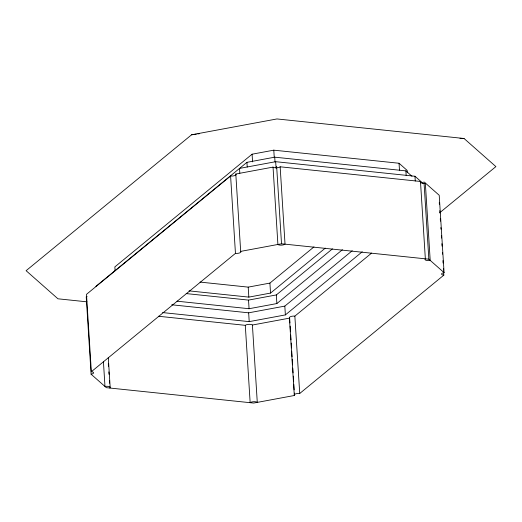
<?xml version="1.0" encoding="UTF-8"?>
<svg xmlns="http://www.w3.org/2000/svg" width="522" height="522" viewBox="0 0 522 522"><rect width="100%" height="100%" fill="white"/><g stroke="black" fill="none" stroke-linecap="round" stroke-linejoin="round"><path stroke-width="0.78" d="M439.909 212.584L495.9 166.603L464.045 138.493L276.96 118.944L191.561 134.806L26.1 270.69L57.955 298.799L86.985 301.833M407.284 172.704L407.14 170.4L399.043 163.255L273.796 150.166L252.087 154.199L114.86 266.892L115.101 270.735M95.885 286.363L246.932 162.335L274.722 157.174L405.881 170.883L411.982 176.26M420.373 182.498A3.863 1.344 -3.6 0 0 425.332 183.02L430.2 260.38A3.863 1.344 -3.6 0 1 426.03 260.263A3.863 1.344 -3.6 0 1 425.345 258.821L420.478 181.46L280.157 166.799A3.863 1.344 -3.6 0 1 276.51 167.79A3.863 1.344 -3.6 0 1 273.039 167.105L235.807 174.015A3.863 1.344 -3.6 0 1 234.822 175.529A3.863 1.344 -3.6 0 1 230.593 176.005L86.482 294.349L91.35 371.71A3.863 1.344 -3.6 0 1 93.601 372.858A3.863 1.344 -3.6 0 1 91.096 374.215L106.331 387.663L253.666 403.056L294.512 395.467A3.863 1.344 -3.6 0 1 295.498 393.953A3.863 1.344 -3.6 0 1 299.726 393.484L443.831 275.14L443.628 271.916M91.35 371.71L235.455 253.366A3.863 1.344 -3.6 0 0 239.689 252.889A3.863 1.344 -3.6 0 0 240.675 251.382L235.807 174.015M200.037 282.089L248.204 287.126L269.913 283.094L313.976 246.906M189.042 290.871L248.837 297.116L270.54 293.083L325.304 248.113M186.191 293.586L248.531 300.098L276.327 294.937L332.423 248.87M177.017 301.187L249.072 308.717L276.869 303.556L342.419 249.725M171.725 304.783L248.661 312.822L284.823 306.107L352.233 250.749M162.564 312.574L249.209 321.63L285.377 314.91L362.235 251.793M294.284 395.141L289.416 317.781A3.863 1.344 -3.6 0 1 294.858 316.123L371.631 253.072M423.179 183.49L414.97 176.247L275.681 161.69L239.52 168.41L239.82 173.213M240.675 251.382L281.515 243.794L428.849 259.186L444.085 272.634A3.863 1.344 -3.6 0 0 441.579 273.985A3.863 1.344 -3.6 0 0 443.831 275.14M158.505 316.26L245.294 325.33A3.863 1.344 -3.6 0 1 248.935 324.338A3.863 1.344 -3.6 0 1 252.413 325.023L289.645 318.107L289.945 322.942M191.561 134.806L196.298 134.141M197.877 133.926L199.456 133.704M459.993 138.317L464.045 138.493M425.332 183.02L439.217 195.274L444.085 272.634M439.27 202.614L439.374 204.226M439.778 210.673L439.929 213.087M440.287 218.731L440.438 221.145M440.842 227.592L440.946 229.204M441.351 235.65L441.501 238.071M441.853 243.709L442.01 246.13M442.415 252.576L442.512 254.188M442.924 260.635L443.074 263.049M443.426 268.693L443.53 270.305M423.988 181.826L428.849 259.186M414.97 176.247L415.271 181.049M405.881 170.883L406.181 175.581M399.043 163.255L399.474 170.172M294.858 316.123L299.726 393.484M280.157 166.799L285.025 244.159A3.863 1.344 -3.6 0 1 281.378 245.151A3.863 1.344 -3.6 0 1 277.906 244.466L273.039 167.105M290.154 326.165L290.506 331.809M290.708 335.033L291.015 339.868M291.217 343.091L291.517 347.926M291.72 351.149L292.079 356.787M292.229 359.208L292.581 364.845M292.79 368.069L293.09 372.904M293.292 376.127L293.651 381.771M293.801 384.185L294.154 389.83M294.356 393.053L294.512 395.467M276.647 166.433L281.515 243.794M275.681 161.69L276.086 168.097M284.823 306.107L285.377 314.91M274.722 157.174L275.022 161.879M273.796 150.166L274.226 157.089M276.327 294.937L276.869 303.556M269.913 283.094L270.54 293.083M252.087 154.199L252.57 161.885M246.932 162.335L247.226 167.04M252.413 325.023L257.281 402.384A3.863 1.344 -3.6 0 0 253.803 401.699A3.863 1.344 -3.6 0 0 250.155 402.69L245.294 325.33M248.204 287.126L248.837 297.116M248.531 300.098L249.072 308.717M248.661 312.822L249.209 321.63M230.593 176.005L235.455 253.366M108.295 357.505L110.168 387.317M108.322 363.854L108.472 366.268M108.824 371.912L108.981 374.326M109.385 380.773L109.535 383.194M103.415 361.492L104.981 386.469A3.863 1.344 -3.6 0 1 109.157 386.587A3.863 1.344 -3.6 0 1 109.842 388.029M91.096 374.215L86.228 296.855A3.863 1.344 -3.6 0 0 87.122 296.64M420.184 181.813A3.863 1.344 -3.6 0 1 420.478 181.46"/></g></svg>
